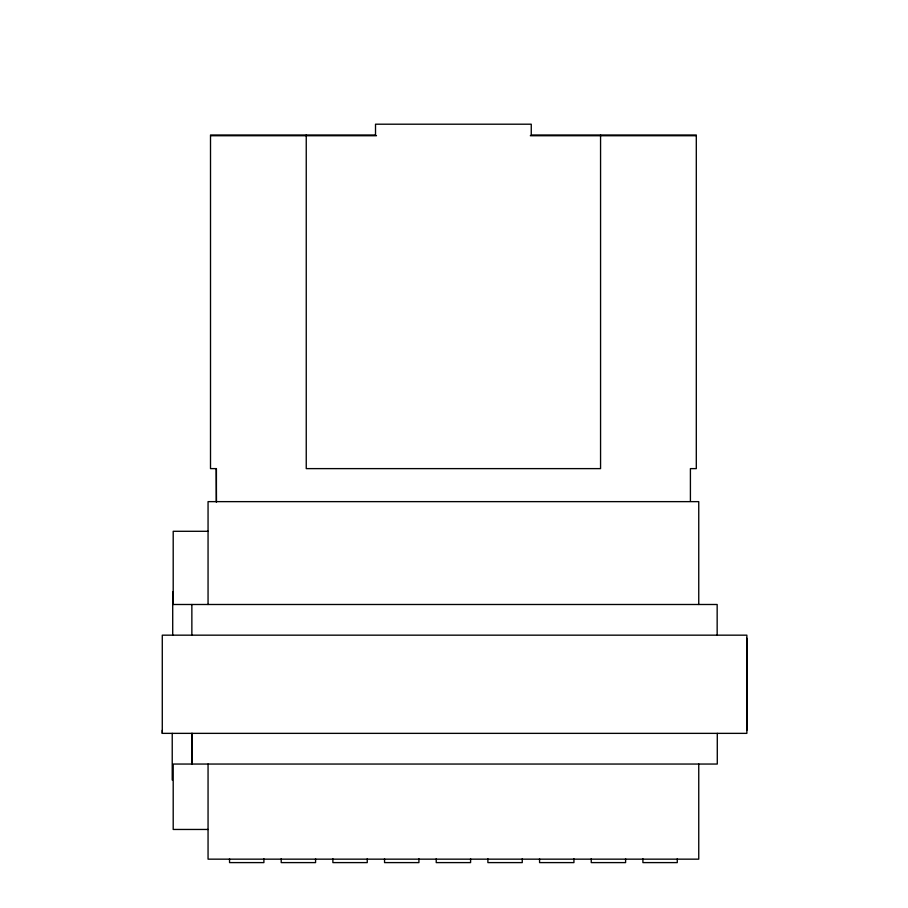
<?xml version="1.0" encoding="UTF-8"?>
<svg xmlns="http://www.w3.org/2000/svg" width="908" height="908" viewBox="0 0 908 908"><rect width="100%" height="100%" fill="white"/><g stroke="black" fill="none" stroke-linecap="round" stroke-linejoin="round"><path stroke-width="1.36" d="M162.282 733.358L162.282 635.169L746.864 635.169L746.864 733.358L162.282 733.358L162.282 730.293M717.161 635.169L717.161 604.49L173.201 604.49L173.201 531.293L208.057 531.293M746.864 730.293L746.864 638.245M375.515 134.997L210.508 134.997L210.508 468.619L216.41 468.619L216.41 502.294M531.259 134.997L696.3 134.997L696.3 468.619L690.409 468.619L690.409 501.409M211.246 135.735L376.479 135.735M530.295 135.735L695.562 135.735M208.057 829.458L173.201 829.458L173.201 764.048L717.286 764.048L717.286 733.358M216.229 468.619L216.388 501.67M698.751 604.49L698.751 501.636L208.057 501.636L208.057 604.49M698.751 764.048L698.751 859.161L208.057 859.161L208.057 764.048M677.277 858.798L677.277 862.6L642.909 862.6L642.909 858.798M625.601 858.798L625.601 862.6L591.244 862.6L591.244 858.798M600.563 134.997L600.563 468.619L306.246 468.619L306.246 134.997M573.935 858.798L573.935 862.6L539.568 862.6L539.568 858.798M531.259 135.326L531.259 124.203L375.515 124.203L375.515 135.326M522.259 858.798L522.259 862.6L487.891 862.6L487.891 858.798M470.594 858.798L470.594 862.6L436.226 862.6L436.226 858.798M418.917 858.798L418.917 862.6L384.549 862.6L384.549 858.798M367.252 858.798L367.252 862.6L332.884 862.6L332.884 858.798M315.575 858.798L315.575 862.6L281.208 862.6L281.208 858.798M263.899 858.798L263.899 862.6L229.542 862.6L229.542 858.798M191.86 604.49L191.86 635.169M172.713 591.982L172.713 635.169M172.225 733.358L172.225 780.051M191.985 733.358L191.985 764.048L191.985 733.358"/></g></svg>
